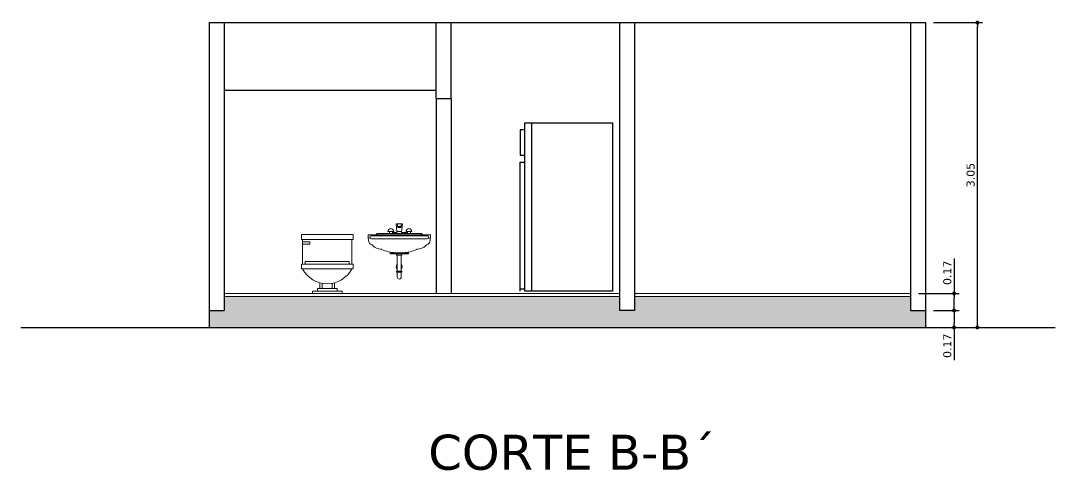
# Model space of a CAD drawing. Header units: millimetres. Extents: x -106 to 2534, y 21 to 2786.
# Drawn here: x 1156.75 to 1167.09, y 1347.15 to 1351.65 of the extents above; entities that cross this region are included whole.
import ezdxf

# ---------------------------------------------------------------- set-up
doc = ezdxf.new("R2010")
doc.units = ezdxf.units.MM
for name, color, linetype, lineweight in [('achurado', 142, 'Continuous', 9), ('cota', 252, 'Continuous', 15), ('cotas 02', 132, 'Continuous', 13), ('muros', 20, 'Continuous', 30), ('pollo', 91, 'Continuous', 20), ('purt.fachad', 32, 'Continuous', 25), ('textos', 116, 'Continuous', 40)]:
    doc.layers.add(name, color=color, linetype=linetype, lineweight=lineweight)
doc.layers.add('lin tierra', color=170, linetype='Continuous')
doc.styles.get("Standard").update_dxf_attribs({"font": 'verdana.ttf'})
doc.dimstyles.new('cota 1.50', dxfattribs={"dimtxt": 0.08, "dimasz": 0.04, "dimexe": 0.05, "dimexo": 0.08, "dimgap": 0.025, "dimtad": 1, "dimdsep": 46, "dimtxsty": 'Standard', "dimblk": 'DOT', "dimcen": 2.5, "dimadec": 0, "dimazin": 0, "dimtm": 1e-09, "dimtfac": 1, "dimtmove": 0, "dimatfit": 3, "dimfxl": 1, "dimarcsym": 0})

# ---------------------------------------------------------------- blocks, each defined once
blk = doc.blocks.new('lava mano de frent')
at = {"color": 5}
for p, q in [((842.637, 535.166), (842.603, 535.166)), ((842.308, 535.064), (842.308, 535.08)), ((842.62, 535.082), (842.309, 535.082)), ((842.62, 535.074), (842.335, 535.074)), ((842.369, 535.082), (842.62, 535.082)), ((842.392, 535.089), (842.39, 535.082)), ((842.398, 535.095), (842.392, 535.09)), ((842.392, 535.09), (842.392, 535.089)), ((842.405, 535.097), (842.398, 535.095)), ((842.419, 535.097), (842.405, 535.097)), ((842.62, 535.097), (842.419, 535.097)), ((842.565, 535.116), (842.507, 535.116)), ((842.521, 535.116), (842.521, 535.097)), ((842.551, 535.116), (842.551, 535.097)), ((842.551, 535.106), (842.596, 535.106)), ((842.596, 535.097), (842.596, 535.115)), ((842.644, 535.115), (842.596, 535.115)), ((842.822, 535.097), (842.62, 535.097)), ((842.62, 535.082), (842.933, 535.082)), ((842.62, 535.074), (842.905, 535.074)), ((842.644, 535.097), (842.644, 535.115)), ((842.644, 535.106), (842.702, 535.106)), ((842.746, 535.116), (842.688, 535.116)), ((842.702, 535.116), (842.702, 535.097)), ((842.731, 535.116), (842.731, 535.097)), ((842.835, 535.097), (842.822, 535.097)), ((842.842, 535.095), (842.835, 535.097)), ((842.848, 535.09), (842.842, 535.095)), ((842.849, 535.089), (842.848, 535.09)), ((842.85, 535.082), (842.849, 535.089)), ((842.933, 535.064), (842.933, 535.082)), ((842.62, 535.042), (842.343, 535.042)), ((842.62, 535.042), (842.897, 535.042)), ((842.529, 534.904), (842.62, 534.904)), ((842.529, 534.904), (842.529, 534.894)), ((842.712, 534.894), (842.529, 534.894)), ((842.6, 534.895), (842.6, 534.894)), ((842.6, 534.88), (842.6, 534.721)), ((842.712, 534.904), (842.62, 534.904)), ((842.64, 534.895), (842.64, 534.894)), ((842.64, 534.88), (842.64, 534.721)), ((842.712, 534.904), (842.712, 534.894)), ((842.6, 534.708), (842.6, 534.66)), ((842.64, 534.708), (842.64, 534.66))]:
    blk.add_line(p, q, dxfattribs=at)
for points in [[(842.644, 535.115), (842.596, 535.115), (842.589, 535.192), (842.653, 535.192)], [(842.644, 535.192), (842.598, 535.192), (842.605, 535.158), (842.635, 535.158)], [(842.646, 534.88), (842.646, 534.894), (842.594, 534.894), (842.594, 534.88)], [(842.646, 534.708), (842.646, 534.721), (842.594, 534.721), (842.594, 534.708)]]:
    blk.add_lwpolyline(points, close=True, dxfattribs=at)
for centre, radius, start, end in [((842.479, 535.064), 0.171, 173.8435, 196.797), ((842.278, 534.897), 0.16, 65.6481, 76.8642), ((842.339, 535.063), 0.0115, 109.849, 177.812), ((842.479, 535.064), 0.151, 180, 185.9956), ((842.536, 535.116), 0.0287, 0, 180), ((842.717, 535.116), 0.0287, 0, 180), ((842.963, 534.897), 0.16, 103.1358, 114.3519), ((842.901, 535.063), 0.0115, 2.188, 70.151), ((842.761, 535.064), 0.151, 354.0044, 0), ((842.761, 535.064), 0.171, 343.203, 0), ((842.354, 535.023), 0.0397, 192.5082, 250.0773), ((842.333, 534.956), 0.03, 42.5974, 75.9326), ((842.44, 535.055), 0.116, 222.5974, 269.2626), ((842.8, 535.055), 0.116, 270.7374, 317.4026), ((842.907, 534.956), 0.03, 104.0674, 137.4026), ((842.887, 535.023), 0.0397, 289.9227, 347.4918), ((842.435, 534.919), 0.02, 66.0736, 80.065), ((842.602, 535.295), 0.391, 246.0736, 267.3541), ((842.638, 535.295), 0.391, 272.6459, 293.9264), ((842.805, 534.919), 0.02, 99.935, 113.9264), ((842.619, 534.764), 0.03, 129.0652, 180), ((842.619, 534.764), 0.03, 180, 230.9348), ((842.619, 534.764), 0.03, 0, 45.3215), ((842.619, 534.764), 0.03, 314.6785, 0), ((842.62, 534.66), 0.02, 180, 0)]:
    blk.add_arc(centre, radius, start, end, dxfattribs=at)
blk = doc.blocks.new('_Dot')
at = {"color": 0, "linetype": 'ByBlock', "lineweight": -2}
blk.add_line((-0.5, 0), (-1, 0), dxfattribs=at)
at = {"color": 0, "linetype": 'ByBlock', "const_width": 0.5}
blk.add_lwpolyline([(-0.25, 0, 1), (0.25, 0, 1)], format="xyb", close=True, dxfattribs=at)
blk = doc.blocks.new('*D80')
at = {"layer": 'cotas 02', "color": 0, "lineweight": -2, "transparency": 16777216}
for p, q in [((1165.877, 1351.628), (1166.364, 1351.628)), ((1166.314, 1348.618), (1166.314, 1351.588)), ((1165.877, 1348.578), (1166.364, 1348.578))]:
    blk.add_line(p, q, dxfattribs=at)
at = {"layer": 'Defpoints', "color": 0, "transparency": 16777216}
for p in [(1165.797, 1351.628), (1166.314, 1351.628), (1165.797, 1348.578)]:
    blk.add_point(p, dxfattribs=at)
at = {"layer": 'cotas 02', "color": 0, "lineweight": -2, "transparency": 16777216, "xscale": 0.03999999999999999, "yscale": 0.03999999999999999, "zscale": 0.03999999999999999}
for p, rotation in [((1166.314, 1351.628), 90), ((1166.314, 1348.578), 270)]:
    blk.add_blockref('_Dot', p, dxfattribs=dict(at, rotation=rotation))
at = {"layer": 'cotas 02', "color": 0, "transparency": 16777216, "insert": (1166.247, 1350.103), "char_height": 0.08, "attachment_point": 5, "rotation": 90}
blk.add_mtext('3.05', dxfattribs=at)
blk = doc.blocks.new('*D81')
at = {"layer": 'cotas 02', "color": 0, "lineweight": -2, "transparency": 16777216}
for p, q in [((1165.877, 1348.748), (1166.131, 1348.748)), ((1166.081, 1348.708), (1166.081, 1348.618)), ((1165.877, 1348.578), (1166.131, 1348.578)), ((1166.081, 1348.578), (1166.081, 1348.252))]:
    blk.add_line(p, q, dxfattribs=at)
at = {"layer": 'Defpoints', "color": 0, "transparency": 16777216}
for p in [(1165.797, 1348.748), (1165.797, 1348.578), (1166.081, 1348.578)]:
    blk.add_point(p, dxfattribs=at)
at = {"layer": 'cotas 02', "color": 0, "lineweight": -2, "transparency": 16777216, "xscale": 0.03999999999999999, "yscale": 0.03999999999999999, "zscale": 0.03999999999999999}
for p, rotation in [((1166.081, 1348.748), 90), ((1166.081, 1348.578), 270)]:
    blk.add_blockref('_Dot', p, dxfattribs=dict(at, rotation=rotation))
at = {"layer": 'cotas 02', "color": 0, "transparency": 16777216, "insert": (1166.014, 1348.395), "char_height": 0.08, "attachment_point": 5, "rotation": 90}
blk.add_mtext('0.17', dxfattribs=at)
blk = doc.blocks.new('*D82')
at = {"layer": 'cotas 02', "color": 0, "lineweight": -2, "transparency": 16777216}
for p, q in [((1166.081, 1349.268), (1166.081, 1348.918)), ((1165.727, 1348.918), (1166.131, 1348.918)), ((1166.081, 1348.788), (1166.081, 1348.878)), ((1165.877, 1348.748), (1166.131, 1348.748))]:
    blk.add_line(p, q, dxfattribs=at)
at = {"layer": 'Defpoints', "color": 0, "transparency": 16777216}
for p in [(1165.647, 1348.918), (1166.081, 1348.918), (1165.797, 1348.748)]:
    blk.add_point(p, dxfattribs=at)
at = {"layer": 'cotas 02', "color": 0, "lineweight": -2, "transparency": 16777216, "xscale": 0.03999999999999999, "yscale": 0.03999999999999999, "zscale": 0.03999999999999999}
for p, rotation in [((1166.081, 1348.918), 90), ((1166.081, 1348.748), 270)]:
    blk.add_blockref('_Dot', p, dxfattribs=dict(at, rotation=rotation))
at = {"layer": 'cotas 02', "color": 0, "transparency": 16777216, "insert": (1166.014, 1349.125), "char_height": 0.08, "attachment_point": 5, "rotation": 90}
blk.add_mtext('0.17', dxfattribs=at)

msp = doc.modelspace()

# ---------------------------------------------------------------- hatches: boundary and pattern name
at = {"layer": 'achurado'}
h = msp.add_hatch(dxfattribs=at)
h.set_pattern_fill('AR-SAND', color=256, scale=0.001, style=0)
h.set_pattern_definition([(37.5, (0, -12.912955), (-0.0016000313, 0.0489413237), [0, -0.038608, 0, -0.04318, 0, -0.041275]), (7.5, (0, -12.912955), (0.0449523283, 0.07168251), [0, -0.020828, 0, -0.034798, 0, -0.013335]), (327.5, (-0.03124, -12.912955), (0.079099237, 0.0001437185), [0, -0.0127, 0, -0.04572, 0, -0.05969]), (317.5, (-0.03124, -12.912955), (0.0763556452, 0.0222929323), [0, -0.00635, 0, -0.029972, 0, -0.03429])])
h.paths.add_polyline_path([(1165.797, 1348.578), (1165.797, 1348.748), (1165.647, 1348.748), (1165.647, 1348.888), (1162.887, 1348.888), (1162.887, 1348.748), (1162.737, 1348.748), (1162.737, 1348.888), (1158.787, 1348.888), (1158.787, 1348.748), (1158.637, 1348.748), (1158.637, 1348.578)])

# ---------------------------------------------------------------- linework, layer by layer
for p, q in [((1158.637, 1351.628), (1165.797, 1351.628)), ((1160.907, 1350.949), (1158.787, 1350.949))]:
    msp.add_line(p, q)
at = {"color": 1}
for p, q in [((1161.792, 1350.624), (1162.669, 1350.624)), ((1161.792, 1348.94), (1161.792, 1350.624)), ((1161.861, 1348.94), (1161.861, 1350.624)), ((1162.669, 1350.624), (1162.669, 1348.94)), ((1161.792, 1350.555), (1161.746, 1350.555)), ((1161.746, 1350.555), (1161.746, 1350.301)), ((1161.746, 1350.301), (1161.792, 1350.301)), ((1161.746, 1348.941), (1161.746, 1350.232)), ((1161.746, 1350.232), (1161.792, 1350.232)), ((1161.792, 1348.963), (1161.746, 1348.963)), ((1162.669, 1348.94), (1161.792, 1348.94))]:
    msp.add_line(p, q, dxfattribs=at)
at = {"layer": 'cota'}
for p, q in [((1159.571, 1349.459), (1159.571, 1349.213)), ((1160.063, 1349.213), (1160.063, 1349.459)), ((1159.571, 1349.434), (1159.645, 1349.434)), ((1159.645, 1349.41), (1159.571, 1349.41)), ((1159.645, 1349.434), (1159.645, 1349.41)), ((1160.075, 1349.213), (1159.559, 1349.213)), ((1159.559, 1349.164), (1159.559, 1349.213)), ((1160.075, 1349.164), (1159.559, 1349.164)), ((1160.038, 1349.237), (1159.596, 1349.237)), ((1159.596, 1349.237), (1159.596, 1349.213)), ((1160.038, 1349.213), (1160.038, 1349.237)), ((1160.075, 1349.213), (1160.075, 1349.164)), ((1159.915, 1348.967), (1159.719, 1348.967)), ((1159.719, 1348.967), (1159.719, 1348.942)), ((1159.743, 1349.026), (1159.743, 1348.967)), ((1159.768, 1348.967), (1159.768, 1349.02)), ((1159.866, 1349.02), (1159.866, 1348.967)), ((1159.891, 1348.967), (1159.891, 1349.026)), ((1159.915, 1348.942), (1159.915, 1348.967))]:
    msp.add_line(p, q, dxfattribs=at)
for points in [[(1160.075, 1349.459), (1160.075, 1349.508), (1159.559, 1349.508), (1159.559, 1349.459)], [(1159.965, 1348.918), (1159.965, 1348.942), (1159.67, 1348.942), (1159.67, 1348.918)]]:
    msp.add_lwpolyline(points, close=True, dxfattribs=at)
msp.add_arc((1159.817, 1349.295), 0.279, 208.0725, 331.9275, dxfattribs=at)
at = {"layer": 'lin tierra'}
msp.add_line((1156.754, 1348.578), (1167.093, 1348.578), dxfattribs=at)
at = {"layer": 'muros'}
for p, q in [((1158.637, 1351.628), (1158.637, 1348.578)), ((1158.787, 1351.628), (1158.787, 1348.748)), ((1160.907, 1350.868), (1160.907, 1351.628)), ((1161.057, 1350.868), (1161.057, 1351.628)), ((1162.737, 1351.628), (1162.737, 1348.748)), ((1162.887, 1351.628), (1162.887, 1348.748)), ((1165.647, 1351.628), (1165.647, 1348.748)), ((1165.797, 1351.628), (1165.797, 1348.578)), ((1160.907, 1350.868), (1161.057, 1350.868)), ((1158.637, 1348.748), (1158.787, 1348.748)), ((1162.887, 1348.748), (1162.737, 1348.748)), ((1165.647, 1348.748), (1165.797, 1348.748))]:
    msp.add_line(p, q, dxfattribs=at)
at = {"layer": 'pollo'}
for p, q in [((1158.787, 1348.918), (1162.737, 1348.918)), ((1158.787, 1348.888), (1162.737, 1348.888)), ((1162.887, 1348.918), (1165.647, 1348.918)), ((1162.887, 1348.888), (1165.647, 1348.888))]:
    msp.add_line(p, q, dxfattribs=at)
at = {"layer": 'purt.fachad'}
for p, q in [((1160.907, 1350.868), (1160.907, 1348.918)), ((1161.057, 1350.868), (1161.057, 1348.918))]:
    msp.add_line(p, q, dxfattribs=at)

# ---------------------------------------------------------------- block references
at = {"layer": 'cota'}
msp.add_blockref('lava mano de frent', (317.917, 814.422), dxfattribs=at)

# ---------------------------------------------------------------- texts
at = {"layer": 'textos', "insert": (1160.827, 1347.505), "char_height": 0.35, "width": 5.37212, "attachment_point": 1}
msp.add_mtext('CORTE B-B´', dxfattribs=at)

# ---------------------------------------------------------------- dimensions: what is measured, and where the dimension line sits
at = {"layer": 'cotas 02'}
for base, p1, p2, picture, middle in [((1166.314, 1351.628), (1165.797, 1348.578), (1165.797, 1351.628), '*D80', (1166.247, 1350.103)), ((1166.081, 1348.578), (1165.797, 1348.748), (1165.797, 1348.578), '*D81', (1166.014, 1348.395))]:
    dim = msp.add_linear_dim(base=base, p1=p1, p2=p2, angle=90, dimstyle='cota 1.50', dxfattribs=at)
    dim.commit()
    dim.dimension.update_dxf_attribs({"geometry": picture, "text_midpoint": middle})
dim = msp.add_linear_dim(base=(1166.081, 1348.918), p1=(1165.797, 1348.748), p2=(1165.647, 1348.918), angle=90, dimstyle='cota 1.50', override={"dimtmove": 1}, dxfattribs=at)
dim.commit()
dim.dimension.update_dxf_attribs({"geometry": '*D82', "text_midpoint": (1166.04, 1349.125), "dimtype": 160})

doc.saveas('drawing.dxf')
